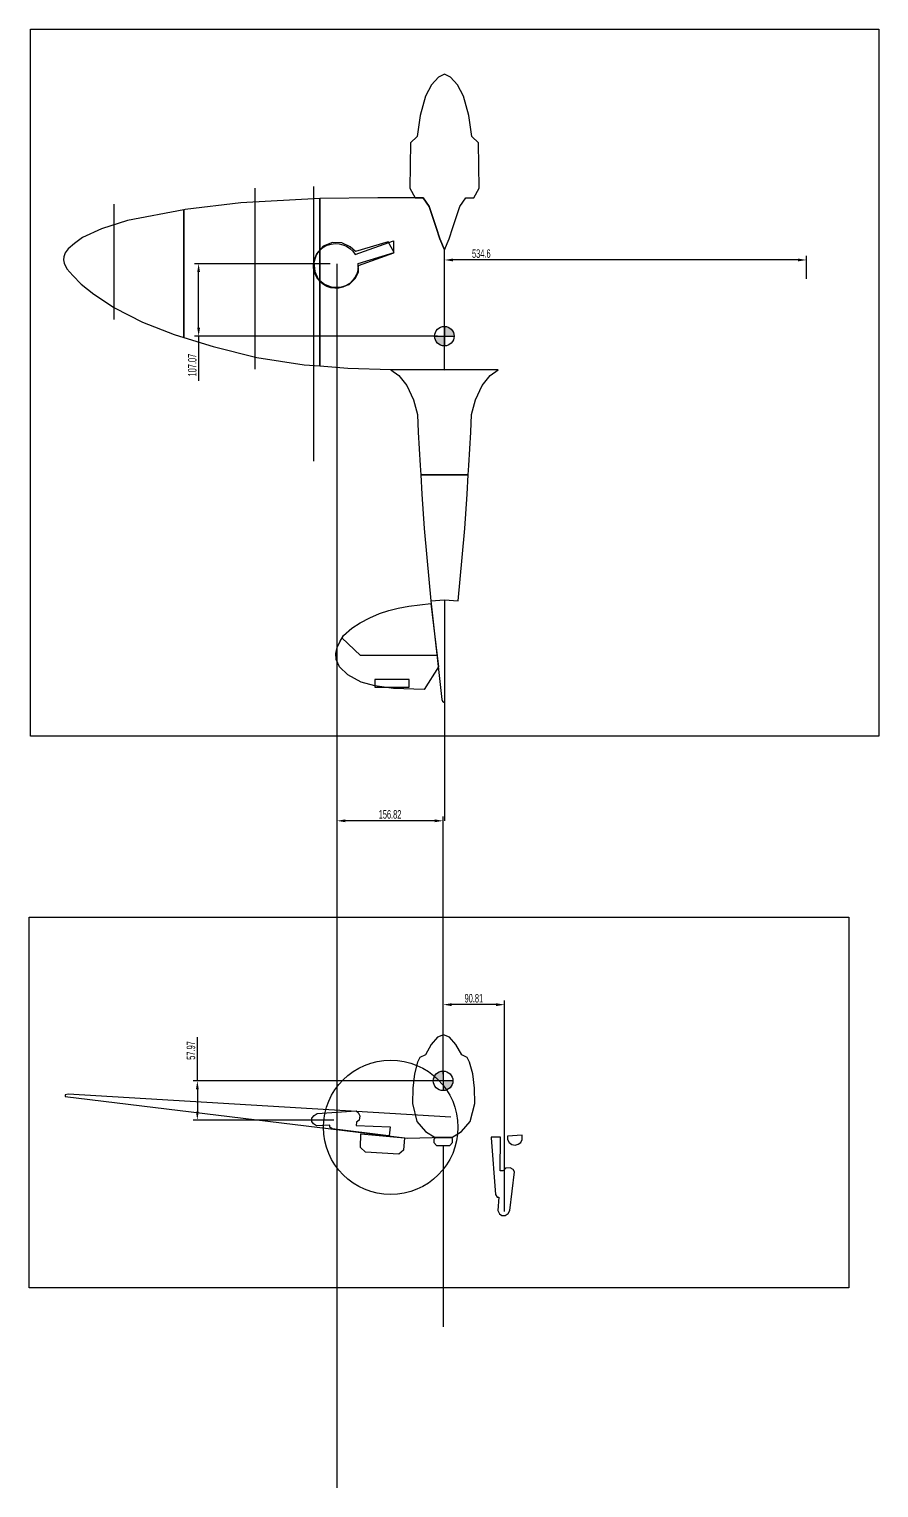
# Model space of a CAD drawing. Header units: centimetres. Extents: x -5325 to 32224, y -11540 to 14619.
# Drawn here: x 1352 to 2607, y 1283 to 3438 of the extents above; entities that cross this region are included whole.
import ezdxf

# ---------------------------------------------------------------- set-up
doc = ezdxf.new("R2010")
doc.units = ezdxf.units.CM
doc.header["$PDMODE"] = 3
doc.header["$PDSIZE"] = -5
doc.layers.get('0').update_dxf_attribs({"color": 10})
doc.styles.get("Standard").update_dxf_attribs({"font": 'ARIALN.TTF', "width": 0.67})
doc.dimstyles.new('ISO-25', dxfattribs={"dimscale": 5, "dimtxt": 2.5, "dimasz": 2.5, "dimexe": 1.25, "dimexo": 2, "dimtad": 1, "dimdsep": 46, "dimtxsty": 'Standard', "dimcen": 2.5, "dimadec": 0, "dimazin": 0, "dimtfac": 1, "dimtmove": 0, "dimatfit": 3, "dimfxl": 1, "dimarcsym": 0})
picture_1 = doc.add_image_def('image1.jpg', size_in_pixel=(800, 362))
picture_2 = doc.add_image_def('image2.jpg', size_in_pixel=(800, 667))

# ---------------------------------------------------------------- blocks, each defined once
blk = doc.blocks.new('*D509')
at = {"color": 0, "lineweight": -2}
for p, q in [((1965.5, 3004.1), (1965.5, 3102.9)), ((2487.6, 3096.7), (1978, 3096.7)), ((2500.1, 3068.6), (2500.1, 3102.9))]:
    blk.add_line(p, q, dxfattribs=at)
at = {"color": 0}
for points in [[(1978, 3098.8), (1978, 3094.6), (1965.5, 3096.7)], [(2487.6, 3094.6), (2487.6, 3098.8), (2500.1, 3096.7)]]:
    blk.add_solid(points, dxfattribs=at)
at = {"layer": 'Defpoints', "color": 0}
for p in [(1965.5, 3096.7), (2500.1, 3058.6), (1965.5, 2994.1)]:
    blk.add_point(p, dxfattribs=at)
at = {"color": 0, "insert": (2020, 3106.1), "char_height": 12.5, "attachment_point": 5}
blk.add_mtext('534.6', dxfattribs=at)
blk = doc.blocks.new('*D511')
at = {"color": 0, "lineweight": -2}
for p, q in [((1796.8, 3091.2), (1596.3, 3091.2)), ((1602.5, 2996.6), (1602.5, 3078.7)), ((1955.5, 2984.1), (1596.3, 2984.1)), ((1602.5, 2984.1), (1602.5, 2918.2))]:
    blk.add_line(p, q, dxfattribs=at)
at = {"color": 0}
for points in [[(1604.6, 3078.7), (1600.4, 3078.7), (1602.5, 3091.2)], [(1600.4, 2996.6), (1604.6, 2996.6), (1602.5, 2984.1)]]:
    blk.add_solid(points, dxfattribs=at)
at = {"layer": 'Defpoints', "color": 0}
for p in [(1602.5, 3091.2), (1806.8, 3091.2), (1965.5, 2984.1)]:
    blk.add_point(p, dxfattribs=at)
at = {"color": 0, "insert": (1593.1, 2941.3), "char_height": 12.5, "attachment_point": 5, "rotation": 90}
blk.add_mtext('107.07', dxfattribs=at)
blk = doc.blocks.new('*D512')
at = {"color": 0, "lineweight": -2}
for p, q in [((1600.6, 1883.9), (1600.6, 1948.7)), ((1953.6, 1883.9), (1594.4, 1883.9)), ((1600.6, 1871.4), (1600.6, 1838.5)), ((1802.1, 1826), (1594.4, 1826))]:
    blk.add_line(p, q, dxfattribs=at)
at = {"color": 0}
for points in [[(1602.7, 1871.4), (1598.5, 1871.4), (1600.6, 1883.9)], [(1598.5, 1838.5), (1602.7, 1838.5), (1600.6, 1826)]]:
    blk.add_solid(points, dxfattribs=at)
at = {"layer": 'Defpoints', "color": 0}
for p in [(1963.6, 1883.9), (1600.6, 1826), (1812.1, 1826)]:
    blk.add_point(p, dxfattribs=at)
at = {"color": 0, "insert": (1591.2, 1928.8), "char_height": 12.5, "attachment_point": 5, "rotation": 90}
blk.add_mtext('57.97', dxfattribs=at)
blk = doc.blocks.new('*D526')
at = {"color": 0, "lineweight": -2}
for p, q in [((1963.6, 1903.9), (1963.6, 2002.7)), ((2041.9, 1996.5), (1976.1, 1996.5)), ((2054.4, 1690.7), (2054.4, 2002.7))]:
    blk.add_line(p, q, dxfattribs=at)
at = {"color": 0}
for points in [[(1976.1, 1998.6), (1976.1, 1994.4), (1963.6, 1996.5)], [(2041.9, 1994.4), (2041.9, 1998.6), (2054.4, 1996.5)]]:
    blk.add_solid(points, dxfattribs=at)
at = {"layer": 'Defpoints', "color": 0}
for p in [(1963.6, 1996.5), (1963.6, 1893.9), (2054.4, 1680.7)]:
    blk.add_point(p, dxfattribs=at)
at = {"color": 0, "insert": (2009, 2005.9), "char_height": 12.5, "attachment_point": 5}
blk.add_mtext('90.81', dxfattribs=at)
blk = doc.blocks.new('*D594')
at = {"color": 0, "lineweight": -2}
for p, q in [((1806.8, 3081.2), (1806.8, 2261.8)), ((1951.1, 2268.1), (1819.3, 2268.1)), ((1963.6, 1893.9), (1963.6, 2274.3))]:
    blk.add_line(p, q, dxfattribs=at)
at = {"color": 0}
for points in [[(1819.3, 2270.2), (1819.3, 2266), (1806.8, 2268.1)], [(1951.1, 2266), (1951.1, 2270.2), (1963.6, 2268.1)]]:
    blk.add_solid(points, dxfattribs=at)
at = {"layer": 'Defpoints', "color": 0}
for p in [(1806.8, 3091.2), (1806.8, 2268.1), (1963.6, 1883.9)]:
    blk.add_point(p, dxfattribs=at)
at = {"color": 0, "insert": (1885.2, 2277.5), "char_height": 12.5, "attachment_point": 5}
blk.add_mtext('156.82', dxfattribs=at)

msp = doc.modelspace()

# ---------------------------------------------------------------- hatches: boundary and pattern name
h = msp.add_hatch(color=3)
h.set_gradient(color1=(255, 0, 0), one_color=1, name='INVSPHERICAL')
h.paths.add_polyline_path([(1965.49, 2969.679), (1965.49, 2984.13), (1951.039, 2984.13, 0.41421356)])
h.paths.add_polyline_path([(1979.941, 2984.13, 0.41421356), (1965.49, 2998.581), (1965.49, 2984.13)])
h = msp.add_hatch(color=3)
h.set_gradient(color1=(255, 0, 0), one_color=1, name='INVSPHERICAL')
h.paths.add_polyline_path([(1963.598, 1883.943), (1963.598, 1898.394, 0.41421356), (1949.147, 1883.943)])
h.paths.add_polyline_path([(1963.598, 1869.492, 0.41421356), (1978.049, 1883.943), (1963.598, 1883.943)])

# ---------------------------------------------------------------- linework, layer by layer
at = {"color": 3}
for p, q in [((1685.998, 2935.38), (1685.998, 3203.024)), ((1772.869, 2799.359), (1772.869, 3205.331)), ((1477.766, 3008.636), (1477.766, 3179.374)), ((1963.598, 1788.298), (1963.598, 1520.359))]:
    msp.add_line(p, q, dxfattribs=at)
at = {"color": 5}
msp.add_line((1806.78, 3091.202), (1806.78, 1282.647), dxfattribs=at)
for p, q in [((1965.49, 2998.581), (1965.49, 2969.679)), ((1951.039, 2984.13), (1979.941, 2984.13)), ((1963.598, 1898.394), (1963.598, 1869.492)), ((1978.049, 1883.943), (1949.147, 1883.943))]:
    msp.add_line(p, q)
at = {"color": 1}
msp.add_line((1965.671, 2594.74), (1965.671, 2268.077), dxfattribs=at)
for points in [[(1965.65, 3111.688), (1972.624, 3127.887), (1978.059, 3144.701), (1988.249, 3175.614), (1997.148, 3188.359), (2008.777, 3188.359), (2016.819, 3202.712), (2016.08, 3269.884), (2005.911, 3279.148), (2001.724, 3310.227), (1993.649, 3338.616), (1985.042, 3355.526), (1974.627, 3366.963), (1965.655, 3371.188), (1956.684, 3366.963), (1946.269, 3355.526), (1937.662, 3338.616), (1929.587, 3310.227), (1925.4, 3279.148), (1915.231, 3269.884), (1914.491, 3202.712), (1922.534, 3188.359), (1934.163, 3188.359), (1943.062, 3175.614), (1953.252, 3144.701), (1958.687, 3127.887), (1965.661, 3111.688)], [(1580.464, 3170.715), (1497.441, 3155.207), (1459.232, 3142.903), (1431.121, 3129.815), (1419.094, 3121.003), (1409.899, 3113.273), (1405.38, 3107.009), (1403.339, 3101.256), (1402.975, 3097.06), (1403.995, 3091.889), (1408.004, 3083.513), (1416.828, 3073.643), (1429.219, 3060.897), (1447.713, 3046.218), (1478.301, 3026.091), (1519.521, 3004.659), (1566.522, 2986.396), (1580.464, 2982.091), (1580.464, 3170.715)], [(1781.328, 2940.123), (1781.328, 3187.575), (1664.958, 3181.316), (1582.749, 3171.142), (1580.464, 3170.715), (1580.464, 2982.091), (1624.082, 2968.621), (1688.561, 2952.85), (1758.581, 2941.804)], [(1781.328, 2940.123), (1822.692, 2937.067), (1886.394, 2934.963), (1965.671, 2934.289), (1965.589, 3111.833), (1958.687, 3127.887), (1953.252, 3144.701), (1943.062, 3175.614), (1934.163, 3188.359), (1867.417, 3188.508), (1782.014, 3187.612), (1781.328, 3187.575)], [(2000.759, 2779.414), (2001.524, 2793.213), (2004.364, 2842.196), (2005.7, 2868.535), (2011.276, 2889.942), (2021.276, 2911.201), (2033.031, 2926.185), (2045.092, 2934.603), (1965.671, 2934.289), (1886.249, 2934.603), (1898.311, 2926.185), (1910.066, 2911.201), (1920.066, 2889.942), (1925.642, 2868.535), (1926.977, 2842.196), (1929.818, 2793.213), (1930.583, 2779.414)], [(1930.583, 2779.414), (1932.167, 2750.839), (1935.54, 2699.946), (1939.535, 2657.158), (1945.503, 2593.127), (1965.671, 2594.74), (1985.839, 2593.127), (1991.806, 2657.158), (1995.801, 2699.946), (1999.174, 2750.839), (2000.759, 2779.414)]]:
    msp.add_lwpolyline(points, close=True)
at = {"color": 7}
msp.add_lwpolyline([(1890.495, 3124.944), (1890.495, 3106.695), (1838.147, 3087.969, -7.53457065), (1833.62, 3104.598)], format="xyb", close=True, dxfattribs=at)
at = {"color": 1}
for points in [[(1882.447, 3123.263), (1834.007, 3109.166), (1826.247, 3116.214), (1813.784, 3122.088), (1800.381, 3122.323), (1786.507, 3116.919), (1776.631, 3105.641), (1772.869, 3093.188), (1774.28, 3079.561), (1778.983, 3068.518), (1788.388, 3060.764), (1799.205, 3056.535), (1811.903, 3056.535), (1825.071, 3060.295), (1833.772, 3069.223), (1838.71, 3078.856), (1838.24, 3091.309), (1891.383, 3107.521)], [(1964.305, 1952.011), (1955.444, 1948.673), (1946.148, 1937.643), (1937.578, 1922.549), (1929.444, 1918.34), (1925.942, 1911.755), (1921.294, 1894.338), (1918.651, 1873.206), (1918.23, 1850.475), (1924.97, 1823.956), (1937.609, 1809.224), (1951.932, 1800.384), (1951.932, 1800.384), (1951.932, 1800.384), (1951.932, 1800.384), (1976.677, 1800.384), (1976.677, 1800.384), (1976.677, 1800.384), (1991, 1809.224), (2003.639, 1823.956), (2010.379, 1850.475), (2009.958, 1873.206), (2007.315, 1894.338), (2002.667, 1911.755), (1999.166, 1918.34), (1991.031, 1922.549), (1982.461, 1937.643), (1973.165, 1948.673)], [(1883.157, 1802.594), (1799.951, 1812.812), (1796.302, 1815.717), (1796.434, 1818.327), (1776.675, 1817.521), (1772.018, 1820.393), (1769.725, 1824.075), (1769.805, 1828.722), (1773.114, 1832.897), (1777.427, 1835.47), (1835.118, 1839.491), (1838.156, 1837.028), (1840.574, 1832.459), (1839.458, 1825.589), (1835.557, 1822.792), (1835.14, 1817.939), (1885.231, 1816.202), (1884.163, 1802.524), (1883.157, 1802.594)], [(1951.932, 1800.384), (1950.116, 1797.526), (1950.046, 1793), (1953.867, 1788.333), (1973.329, 1788.262), (1977.504, 1793), (1977.575, 1798.445), (1976.677, 1800.384)], [(2034.757, 1799.568), (2040.763, 1715.953), (2043.48, 1712.162), (2046.094, 1712.162), (2044.292, 1692.469), (2046.924, 1687.672), (2050.486, 1685.197), (2055.132, 1685.042), (2059.468, 1688.137), (2062.255, 1692.314), (2069.183, 1749.729), (2066.877, 1752.887), (2062.435, 1755.532), (2055.517, 1754.764), (2052.528, 1751.009), (2047.659, 1750.839), (2048.452, 1800.953), (2034.738, 1800.576), (2034.757, 1799.568)]]:
    msp.add_lwpolyline(points, close=True, dxfattribs=at)
for points in [[(1945.602, 2589.014), (1956.744, 2495.369), (1935.846, 2461.927), (1890.531, 2463.626), (1862.847, 2467.644), (1842.464, 2473.075), (1822.823, 2483.582), (1810.759, 2495.789), (1805.81, 2506.45), (1805.192, 2515.103), (1807.052, 2524.267), (1810.919, 2532.765), (1816.332, 2542.036), (1828.758, 2552.487), (1841.032, 2560.663), (1855.254, 2567.864), (1869.672, 2574.482), (1883.504, 2578.765), (1897.42, 2582.275), (1913.045, 2585.236), (1929.253, 2587.069), (1945.602, 2589.014)], [(1954.709, 2512.478), (1841.609, 2512.478), (1814.227, 2538.431)], [(1841.852, 1805.463), (1906.329, 1799.804), (1905.197, 1781.506), (1898.023, 1775.47), (1848.748, 1778.677), (1841.386, 1785.279), (1841.852, 1805.463)], [(2058.771, 1802.432), (2058.624, 1797.293), (2060.975, 1793.034), (2065.09, 1789.657), (2069.94, 1788.923), (2074.495, 1790.391), (2078.169, 1792.888), (2080.227, 1797.293), (2080.521, 1801.11), (2080.227, 1803.9), (2058.771, 1802.432)]]:
    msp.add_lwpolyline(points, dxfattribs=at)
for points in [[(1945.503, 2593.127), (1961.507, 2447.171), (1962.767, 2445.008), (1964.496, 2443.594), (1966.854, 2442.887)], [(1975.17, 1830.038), (1409.678, 1864.331), (1405.525, 1863.199), (1405.148, 1860.936), (1910.783, 1799.177), (1965.644, 1800.49)]]:
    msp.add_lwpolyline(points)
at = {"color": 3}
msp.add_lwpolyline([(1862.663, 2476.676), (1862.663, 2465.538), (1913.541, 2465.538), (1913.541, 2476.676)], close=True, dxfattribs=at)
for centre in [(1965.49, 2984.13), (1963.598, 1883.943)]:
    msp.add_circle(centre, 14.451)
msp.add_circle((1886.246, 1815.282), 99.308, dxfattribs=at)

# ---------------------------------------------------------------- dimensions: what is measured, and where the dimension line sits
at = {"color": 5}
for base, p1, p2, angle, picture, middle in [((1965.49, 3096.68), (2500.091, 3058.571), (1965.49, 2994.13), 180, '*D509', (2019.969, 3096.68)), ((1602.517, 3091.202), (1965.49, 2984.13), (1806.78, 3091.202), 90, '*D511', (1602.517, 2941.282)), ((1963.598, 1996.4931), (2054.4127, 1680.6511), (1963.598, 1893.9428), 180, '*D526', (2009.0054, 1996.4931)), ((1600.625, 1825.97), (1963.598, 1883.943), (1812.138, 1825.97), 90, '*D512', (1600.625, 1928.818))]:
    dim = msp.add_linear_dim(base=base, p1=p1, p2=p2, angle=angle, dimstyle='ISO-25', dxfattribs=at)
    dim.commit()
    dim.dimension.update_dxf_attribs({"geometry": picture, "text_midpoint": middle, "dimtype": 160})
at = {"color": 1}
dim = msp.add_linear_dim(base=(1806.78, 2268.077), p1=(1963.598, 1883.943), p2=(1806.78, 3091.202), dimstyle='ISO-25', dxfattribs=at)
dim.commit()
dim.dimension.update_dxf_attribs({"geometry": '*D594', "text_midpoint": (1885.189, 2268.077), "dimtype": 160})

# ---------------------------------------------------------------- pictures from other files: only their frames are drawn
image = msp.add_image(picture_2, insert=(1354.22, 2393.079), size_in_units=(1252.901, 1044.606))
image.dxf.flags = 7
image = msp.add_image(picture_1, insert=(1352.235, 1578.029), size_in_units=(1210.437, 547.723))
image.dxf.flags = 7

doc.saveas('drawing.dxf')
